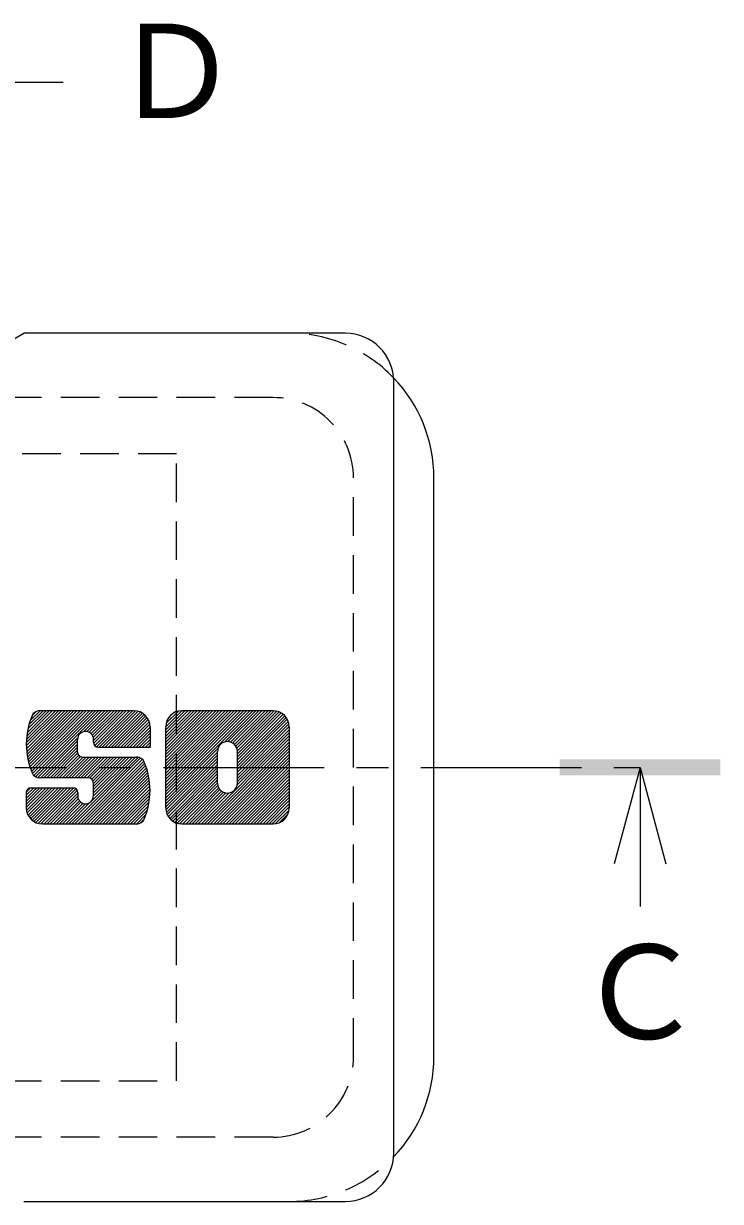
# Model space of a CAD drawing. Units: millimetres on the paper, enlarged 10 times, with parts at other scales. Extents: x -1538 to 1805, y -1939 to 1629.
# Drawn here: x 803.1 to 1019.8, y 1186.7 to 1553 of the extents above; entities that cross this region are included whole.
import ezdxf
from ezdxf.enums import TextEntityAlignment as Align

# ---------------------------------------------------------------- set-up
doc = ezdxf.new("R2010")
doc.units = ezdxf.units.MM
doc.header["$LTSCALE"] = 10
doc.linetypes.add('CHAIN1', pattern=[8, 5, -1, 1, -1])
doc.linetypes.add('DASHED1', pattern=[1.8, 1.2, -0.6])
for name, color, linetype, lineweight in [('D-5', 7, 'Continuous', 9), ('D-7', 6, 'Continuous', 9), ('D-8', 4, 'Continuous', 9)]:
    doc.layers.add(name, color=color, linetype=linetype, lineweight=lineweight)
doc.styles.add('ＭＳ ゴシック', font='')
doc.styles.get('ＭＳ ゴシック').set_extended_font_data('MS Gothic')

msp = doc.modelspace()

# ---------------------------------------------------------------- linework, layer by layer
at = {"layer": 'D-5', "color": 4}
for p, q in [((760.65, 1534.77), (815.35, 1534.77)), ((994.75, 1321.66), (986.75, 1291.66)), ((994.75, 1321.66), (994.75, 1278.42)), ((994.75, 1321.66), (1002.75, 1291.66))]:
    msp.add_line(p, q, dxfattribs=at)
at = {"layer": 'D-5', "color": 4, "linetype": 'CHAIN1'}
msp.add_line((526.56, 1321.66), (994.75, 1321.66), dxfattribs=at)
at = {"layer": 'D-5', "color": 4}
msp.add_solid([(969.75, 1319.16), (1019.75, 1319.16), (969.75, 1324.16), (1019.75, 1324.16)], dxfattribs=at)
at = {"layer": 'D-7'}
for p, q in [((785.65, 1446.66), (803.15, 1456.66)), ((903.15, 1456.66), (803.15, 1456.66)), ((918.15, 1201.66), (918.15, 1441.66)), ((930.65, 1231.66), (930.65, 1411.66)), ((803.92, 1329.27), (813.93, 1339.28)), ((803.92, 1328.32), (814.89, 1339.28)), ((803.96, 1330.27), (812.97, 1339.28)), ((803.96, 1327.4), (815.85, 1339.28)), ((804.04, 1326.51), (816.81, 1339.28)), ((804.05, 1331.32), (812.01, 1339.28)), ((804.14, 1325.66), (817.76, 1339.28)), ((804.19, 1332.42), (811.05, 1339.28)), ((804.27, 1324.83), (818.72, 1339.28)), ((804.41, 1333.6), (810.09, 1339.28)), ((804.43, 1324.03), (819.68, 1339.28)), ((804.61, 1323.26), (820.64, 1339.28)), ((804.72, 1334.87), (809.14, 1339.28)), ((804.82, 1322.5), (821.6, 1339.28)), ((805.04, 1321.77), (822.56, 1339.28)), ((805.14, 1336.25), (808.18, 1339.28)), ((805.29, 1321.06), (823.52, 1339.28)), ((805.56, 1320.37), (824.47, 1339.28)), ((805.74, 1337.8), (807, 1339.06)), ((805.85, 1319.7), (825.43, 1339.28)), ((806.27, 1319.16), (826.39, 1339.28)), ((806.82, 1318.76), (827.35, 1339.28)), ((837.35, 1339.28), (808.03, 1339.28)), ((821.81, 1332.78), (828.31, 1339.28)), ((822.78, 1332.8), (829.27, 1339.28)), ((823.5, 1332.55), (830.23, 1339.28)), ((824.05, 1332.15), (831.19, 1339.28)), ((824.48, 1331.62), (832.14, 1339.28)), ((824.75, 1330.93), (833.1, 1339.28)), ((824.82, 1330.04), (834.06, 1339.28)), ((824.86, 1329.12), (835.02, 1339.28)), ((825.18, 1328.49), (835.98, 1339.28)), ((825.73, 1328.08), (836.94, 1339.28)), ((826.57, 1327.96), (837.87, 1339.26)), ((827.53, 1327.96), (838.68, 1339.11)), ((828.49, 1327.96), (839.38, 1338.86)), ((829.44, 1327.96), (840.01, 1338.52)), ((830.4, 1327.96), (840.57, 1338.12)), ((831.36, 1327.96), (841.06, 1337.65)), ((832.32, 1327.96), (841.49, 1337.12)), ((847.27, 1334.28), (852.28, 1339.28)), ((847.27, 1333.32), (853.23, 1339.28)), ((847.27, 1332.36), (854.19, 1339.28)), ((847.27, 1331.4), (855.15, 1339.28)), ((847.27, 1330.44), (856.11, 1339.28)), ((847.27, 1329.48), (857.07, 1339.28)), ((847.27, 1328.53), (858.03, 1339.28)), ((847.27, 1327.57), (858.99, 1339.28)), ((847.27, 1326.61), (859.94, 1339.28)), ((847.27, 1325.65), (860.9, 1339.28)), ((847.27, 1324.69), (861.86, 1339.28)), ((847.27, 1323.73), (862.82, 1339.28)), ((847.27, 1322.77), (863.78, 1339.28)), ((847.27, 1321.81), (864.74, 1339.28)), ((847.27, 1320.86), (865.7, 1339.28)), ((847.27, 1319.9), (866.66, 1339.28)), ((847.27, 1318.94), (867.61, 1339.28)), ((847.27, 1317.98), (868.57, 1339.28)), ((847.27, 1317.02), (869.53, 1339.28)), ((847.27, 1316.06), (870.49, 1339.28)), ((847.27, 1315.1), (871.45, 1339.28)), ((847.27, 1314.15), (872.41, 1339.28)), ((847.27, 1313.19), (873.37, 1339.28)), ((847.27, 1312.23), (874.32, 1339.28)), ((847.39, 1335.36), (851.19, 1339.16)), ((848.11, 1337.04), (849.52, 1338.44)), ((880.62, 1339.28), (852.3, 1339.28)), ((865.52, 1329.52), (875.28, 1339.28)), ((866.62, 1329.67), (876.24, 1339.28)), ((867.43, 1329.51), (877.2, 1339.28)), ((868.08, 1329.21), (878.16, 1339.28)), ((868.62, 1328.79), (879.12, 1339.28)), ((869.05, 1328.26), (880.08, 1339.28)), ((869.37, 1327.62), (881.02, 1339.27)), ((869.54, 1326.83), (881.84, 1339.13)), ((869.55, 1325.88), (882.56, 1338.89)), ((869.55, 1324.92), (883.2, 1338.57)), ((869.55, 1323.96), (883.77, 1338.18)), ((869.55, 1323), (884.27, 1337.72)), ((869.55, 1322.04), (884.7, 1337.2)), ((833.28, 1327.96), (841.84, 1336.52)), ((834.24, 1327.96), (842.13, 1335.85)), ((835.2, 1327.96), (842.32, 1335.08)), ((836.16, 1327.96), (842.39, 1334.19)), ((842.39, 1334.25), (842.39, 1327.96)), ((847.27, 1309.08), (847.27, 1334.25)), ((869.55, 1321.08), (885.07, 1336.61)), ((869.55, 1320.13), (885.36, 1335.94)), ((869.55, 1319.17), (885.57, 1335.19)), ((869.55, 1318.21), (885.65, 1334.32)), ((885.65, 1334.25), (885.65, 1309.08)), ((807.52, 1318.5), (819.91, 1330.88)), ((808.43, 1318.45), (819.85, 1329.87)), ((819.85, 1326.38), (819.85, 1330.36)), ((824.82, 1329.47), (824.82, 1330.36)), ((837.11, 1327.96), (842.39, 1333.23)), ((838.07, 1327.96), (842.39, 1332.27)), ((839.03, 1327.96), (842.39, 1331.31)), ((839.99, 1327.96), (842.39, 1330.35)), ((858.26, 1304.04), (885.65, 1331.44)), ((859.22, 1304.04), (885.65, 1330.48)), ((869.51, 1316.25), (885.65, 1332.4)), ((869.55, 1317.25), (885.65, 1333.36)), ((809.39, 1318.45), (819.85, 1328.91)), ((810.35, 1318.45), (819.85, 1327.95)), ((811.31, 1318.45), (819.85, 1326.99)), ((812.27, 1318.45), (819.88, 1326.07)), ((826.33, 1327.96), (842.39, 1327.96)), ((840.95, 1327.96), (842.39, 1329.39)), ((841.91, 1327.96), (842.39, 1328.44)), ((847.27, 1311.27), (863.52, 1327.52)), ((847.27, 1310.31), (863.38, 1326.42)), ((860.18, 1304.04), (885.65, 1329.52)), ((861.13, 1304.04), (885.65, 1328.56)), ((862.09, 1304.04), (885.65, 1327.61)), ((863.05, 1304.04), (885.65, 1326.65)), ((863.38, 1316.74), (863.38, 1326.59)), ((869.55, 1316.74), (869.55, 1326.59)), ((813.22, 1318.45), (820.2, 1325.42)), ((814.18, 1318.45), (820.74, 1325.01)), ((815.14, 1318.45), (821.57, 1324.87)), ((816.1, 1318.45), (822.53, 1324.87)), ((817.06, 1318.45), (823.48, 1324.87)), ((818, 1304.04), (838.77, 1324.82)), ((818.02, 1318.45), (824.44, 1324.87)), ((818.95, 1304.04), (839.47, 1324.57)), ((818.98, 1318.45), (825.4, 1324.87)), ((819.91, 1304.04), (840.03, 1324.16)), ((819.93, 1318.45), (826.36, 1324.87)), ((820.87, 1304.04), (840.45, 1323.62)), ((820.89, 1318.45), (827.32, 1324.87)), ((821.36, 1324.87), (838.27, 1324.87)), ((821.83, 1304.04), (840.74, 1322.96)), ((821.85, 1318.45), (828.28, 1324.87)), ((822.81, 1318.45), (829.24, 1324.87)), ((823.69, 1318.37), (830.2, 1324.87)), ((824.25, 1311.25), (837.86, 1324.87)), ((824.29, 1318.01), (831.15, 1324.87)), ((824.66, 1317.42), (832.11, 1324.87)), ((824.74, 1316.54), (833.07, 1324.87)), ((824.74, 1315.58), (834.03, 1324.87)), ((824.74, 1314.62), (834.99, 1324.87)), ((824.74, 1313.66), (835.95, 1324.87)), ((824.74, 1312.7), (836.91, 1324.87)), ((847.27, 1309.35), (863.38, 1325.46)), ((847.31, 1308.44), (863.38, 1324.5)), ((847.48, 1307.64), (863.38, 1323.54)), ((847.74, 1306.95), (863.38, 1322.58)), ((864.01, 1304.04), (885.65, 1325.69)), ((864.97, 1304.04), (885.65, 1324.73)), ((865.93, 1304.04), (885.65, 1323.77)), ((866.89, 1304.04), (885.65, 1322.81)), ((822.79, 1304.04), (841.01, 1322.26)), ((823.75, 1304.04), (841.25, 1321.55)), ((824.71, 1304.04), (841.48, 1320.82)), ((825.66, 1304.04), (841.69, 1320.07)), ((826.62, 1304.04), (841.87, 1319.29)), ((848.08, 1306.33), (863.38, 1321.63)), ((848.5, 1305.79), (863.38, 1320.67)), ((848.97, 1305.3), (863.38, 1319.71)), ((849.51, 1304.89), (863.38, 1318.75)), ((867.85, 1304.04), (885.65, 1321.85)), ((868.8, 1304.04), (885.65, 1320.9)), ((869.76, 1304.04), (885.65, 1319.94)), ((870.72, 1304.04), (885.65, 1318.98)), ((803.91, 1312.97), (806.22, 1315.28)), ((803.91, 1312.01), (807.18, 1315.28)), ((803.91, 1311.05), (808.14, 1315.28)), ((803.91, 1310.1), (809.09, 1315.28)), ((803.91, 1309.14), (810.05, 1315.28)), ((803.92, 1313.94), (805.25, 1315.27)), ((803.98, 1308.25), (811.01, 1315.28)), ((804.17, 1307.48), (811.97, 1315.28)), ((804.46, 1306.8), (812.93, 1315.28)), ((804.82, 1306.2), (813.89, 1315.28)), ((805.24, 1305.67), (814.85, 1315.28)), ((805.42, 1315.28), (818.43, 1315.28)), ((805.73, 1305.2), (815.81, 1315.28)), ((806.29, 1304.8), (816.76, 1315.28)), ((806.92, 1304.47), (817.72, 1315.28)), ((807.63, 1304.22), (818.66, 1315.26)), ((823.23, 1318.45), (808.03, 1318.45)), ((824.74, 1316.94), (824.74, 1312.71)), ((827.58, 1304.04), (842.03, 1318.49)), ((828.54, 1304.04), (842.16, 1317.66)), ((829.5, 1304.04), (842.26, 1316.81)), ((830.46, 1304.04), (842.34, 1315.93)), ((850.13, 1304.54), (863.38, 1317.79)), ((850.81, 1304.27), (863.38, 1316.83)), ((851.6, 1304.09), (863.48, 1315.97)), ((852.51, 1304.04), (863.74, 1315.28)), ((871.68, 1304.04), (885.65, 1318.02)), ((872.64, 1304.04), (885.65, 1317.06)), ((873.6, 1304.04), (885.65, 1316.1)), ((874.56, 1304.04), (885.65, 1315.14)), ((803.91, 1313.77), (803.91, 1309.08)), ((808.43, 1304.07), (819.34, 1314.97)), ((809.37, 1304.04), (819.77, 1314.45)), ((810.33, 1304.04), (819.94, 1313.66)), ((811.28, 1304.04), (819.94, 1312.7)), ((812.24, 1304.04), (820.08, 1311.88)), ((819.94, 1313.77), (819.94, 1312.71)), ((831.42, 1304.04), (842.38, 1315.01)), ((832.38, 1304.04), (842.38, 1314.05)), ((833.33, 1304.04), (842.34, 1313.05)), ((834.29, 1304.04), (842.25, 1312.01)), ((853.47, 1304.04), (864.14, 1314.72)), ((854.42, 1304.04), (864.64, 1314.26)), ((855.38, 1304.04), (865.25, 1313.91)), ((856.34, 1304.04), (865.99, 1313.69)), ((857.3, 1304.04), (866.95, 1313.7)), ((875.51, 1304.04), (885.65, 1314.18)), ((876.47, 1304.04), (885.65, 1313.23)), ((877.43, 1304.04), (885.65, 1312.27)), ((813.2, 1304.04), (820.42, 1311.26)), ((814.16, 1304.04), (820.9, 1310.78)), ((815.12, 1304.04), (821.52, 1310.45)), ((816.08, 1304.04), (822.34, 1310.31)), ((817.04, 1304.04), (823.79, 1310.8)), ((835.25, 1304.04), (842.11, 1310.9)), ((836.21, 1304.04), (841.89, 1309.72)), ((837.17, 1304.04), (841.58, 1308.46)), ((878.39, 1304.04), (885.65, 1311.31)), ((879.35, 1304.04), (885.65, 1310.35)), ((880.31, 1304.04), (885.65, 1309.39)), ((881.31, 1304.09), (885.61, 1308.38)), ((838.13, 1304.04), (841.16, 1307.07)), ((839.31, 1304.27), (840.56, 1305.52)), ((882.65, 1304.47), (885.23, 1307.05)), ((838.27, 1304.04), (808.95, 1304.04)), ((880.62, 1304.04), (852.3, 1304.04)), ((803.15, 1186.66), (903.15, 1186.66))]:
    msp.add_line(p, q, dxfattribs=at)
at = {"layer": 'D-7', "linetype": 'DASHED1'}
for p, q in [((880.65, 1436.66), (760.65, 1436.66)), ((905.65, 1231.66), (905.65, 1411.66)), ((880.65, 1206.66), (760.65, 1206.66))]:
    msp.add_line(p, q, dxfattribs=at)
for centre, radius, start, end in [((885.65, 1411.66), 45, 43.8452, 90), ((880.65, 1411.66), 25, 0, 90), ((880.65, 1231.66), 25, 270, 0), ((885.65, 1231.66), 45, 270, 316.1547)]:
    msp.add_arc(centre, radius, start, end, dxfattribs=at)
at = {"layer": 'D-7'}
for centre, radius, start, end in [((903.15, 1441.66), 15, 0, 90), ((885.65, 1411.66), 45, 0, 43.8452), ((826.74, 1328.87), 22.82, 157.1011, 202.8989), ((808.03, 1336.77), 2.52, 90, 157.1011), ((837.35, 1334.25), 5.03, 0, 90), ((852.3, 1334.25), 5.03, 90, 180), ((880.62, 1334.25), 5.03, 0, 90), ((822.34, 1330.36), 2.48, 0, 180), ((821.36, 1326.38), 1.51, 180, 270), ((826.33, 1329.47), 1.51, 180, 270), ((866.46, 1326.59), 3.08, 0, 180), ((838.27, 1322.36), 2.52, 22.908, 90), ((819.58, 1314.46), 22.8, 337.092, 22.908), ((808.03, 1320.96), 2.52, 202.8989, 270), ((805.42, 1313.77), 1.51, 90, 180), ((818.43, 1313.77), 1.51, 0, 90), ((823.23, 1316.94), 1.51, 0, 90), ((866.46, 1316.74), 3.08, 180, 0), ((822.34, 1312.71), 2.4, 180, 0), ((808.95, 1309.08), 5.03, 180, 270), ((852.3, 1309.08), 5.03, 180, 270), ((880.62, 1309.08), 5.03, 270, 0), ((838.27, 1306.56), 2.52, 270, 337.092), ((885.65, 1231.66), 45, 316.1547, 0), ((903.15, 1201.66), 15, 270, 0)]:
    msp.add_arc(centre, radius, start, end, dxfattribs=at)
at = {"layer": 'D-8', "linetype": 'DASHED1'}
for p, q in [((850.65, 1419.16), (670.65, 1419.16)), ((850.65, 1224.16), (850.65, 1419.16)), ((670.65, 1224.16), (850.65, 1224.16))]:
    msp.add_line(p, q, dxfattribs=at)

# ---------------------------------------------------------------- texts
at = {"layer": 'D-5', "color": 2, "style": 'ＭＳ ゴシック'}
for s, p in [('Ｄ', (830.35, 1514.77)), ('Ｃ', (974.75, 1228.42))]:
    msp.add_text(s, height=29.33, dxfattribs=at).set_placement(p, align=Align.BOTTOM_LEFT)

doc.saveas('drawing.dxf')
